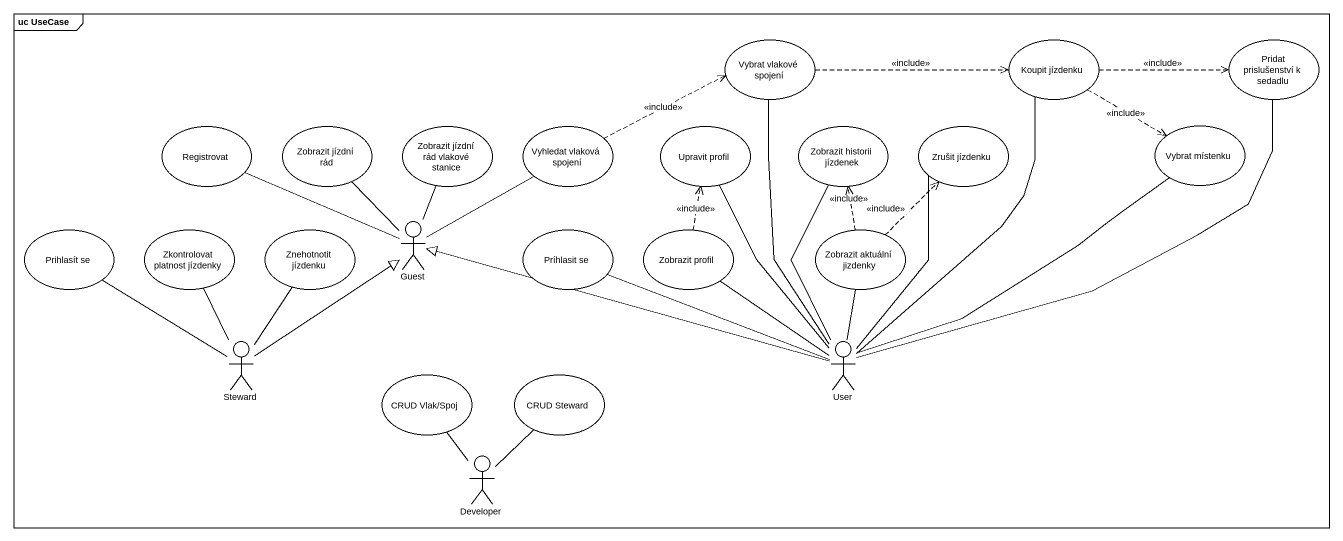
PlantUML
@startuml
mainframe uc UseCase
usecase "Vybrat vlakové spojení" as Vybrat_vlakové_spojení
usecase "Koupit jízdenku" as Koupit_jízdenku
usecase "Pridat prislušenství k sedadlu" as Pridat_prislušenství_k
usecase Registrovat
usecase "Zobrazit jízdní rád" as Zobrazit_jízdní_rád
usecase "Zobrazit jízdní rád vlakové stanice" as Zobrazit_jízdní_rád_vlakové
usecase "Vyhledat vlaková spojení" as Vyhledat_vlaková_spojení
usecase "Upravit profil" as Upravit_profil
usecase "Zobrazit historii jízdenek" as Zobrazit_historii_jízdenek
usecase "Zrušit jízdenku" as Zrušit_jízdenku
usecase "Vybrat místenku" as Vybrat_místenku
usecase "Prihlasít se" as Prihlasít_se
usecase "Zkontrolovat platnost jízdenky" as Zkontrolovat_platnost
usecase "Znehotnotit jízdenku" as Znehotnotit_jízdenku
actor Guest
usecase "Príhlasit se" as Príhlasit_se
usecase "Zobrazit profil" as Zobrazit_profil
usecase "Zobrazit aktuální jizdenky" as Zobrazit_aktuální_jizdenky
actor Steward
actor User
usecase "CRUD Vlak/Spoj" as CRUD_Vlak_Spoj
usecase "CRUD Steward" as CRUD_Steward
actor Developer
Vybrat_vlakové_spojení .right.> Koupit_jízdenku : <<include>>
Koupit_jízdenku .right.> Pridat_prislušenství_k : <<include>>
Koupit_jízdenku .right.> Vybrat_místenku : <<include>>
Vyhledat_vlaková_spojení .right.> Vybrat_vlakové_spojení : <<include>>
Guest -left- Registrovat
Guest -up- Zobrazit_jízdní_rád
Guest -up- Zobrazit_jízdní_rád_vlakové
Guest -up- Vyhledat_vlaková_spojení
Zobrazit_profil .up.> Upravit_profil : <<include>>
Zobrazit_aktuální_jizdenky .up.> Zobrazit_historii_jízdenek : <<include>>
Zobrazit_aktuální_jizdenky .up.> Zrušit_jízdenku : <<include>>
Steward -up- Prihlasít_se
Steward -up- Zkontrolovat_platnost
Steward -up- Znehotnotit_jízdenku
Steward -up-|> Guest
User -up- Vybrat_vlakové_spojení
User -up- Koupit_jízdenku
User -up- Pridat_prislušenství_k
User -up- Upravit_profil
User -up- Zobrazit_historii_jízdenek
User -up- Zrušit_jízdenku
User -up- Vybrat_místenku
User -left-|> Guest
User -left- Príhlasit_se
User -up- Zobrazit_profil
User -up- Zobrazit_aktuální_jizdenky
Developer -up- CRUD_Vlak_Spoj
Developer -up- CRUD_Steward
@enduml
